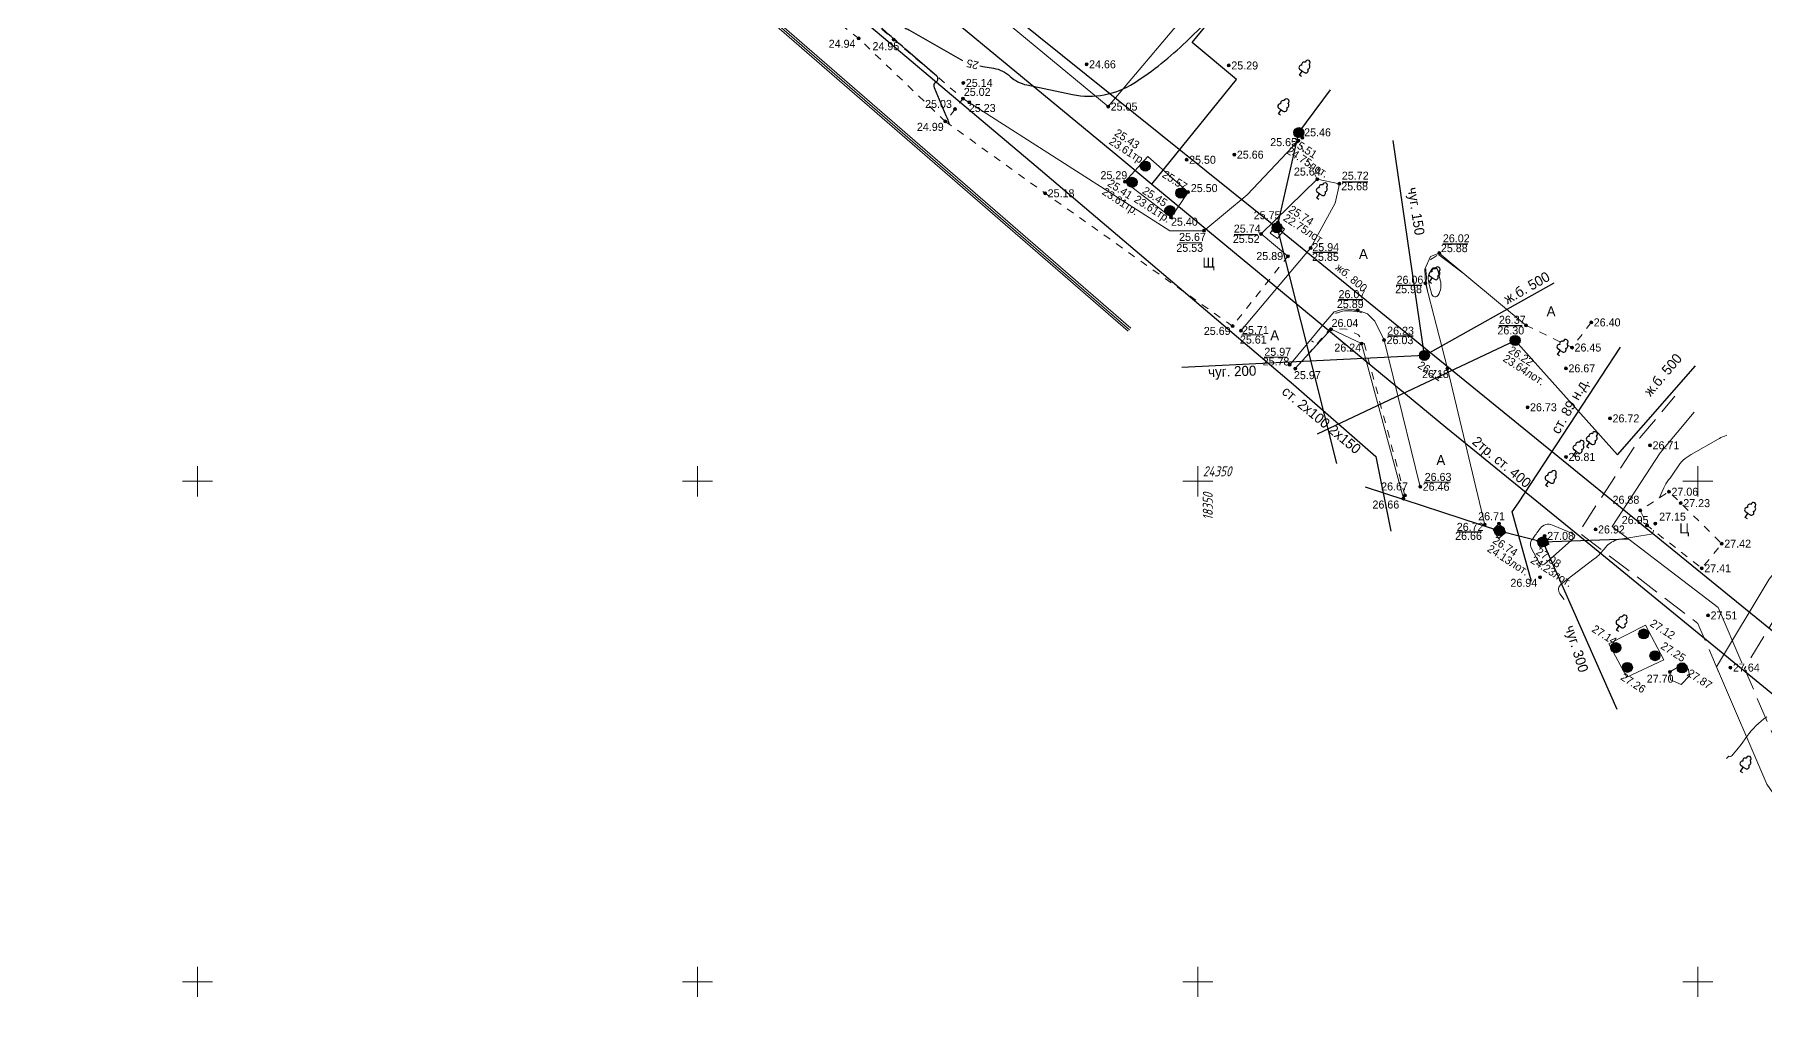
# Model space of a CAD drawing. Header units: metres. Extents: x 17798 to 18902, y 24284 to 24836.
# Drawn here: x 18233.7 to 18406.7, y 24297 to 24394.6 of the extents above; entities that cross this region are included whole.
import ezdxf

# ---------------------------------------------------------------- set-up
doc = ezdxf.new("R2010")
doc.units = ezdxf.units.M
doc.linetypes.add('g5_01_5x1_5', pattern=[3, 1.5, -1.5])
doc.linetypes.add('g5_05x2', pattern=[7, 5, -2])
for name, color, linetype in [('02_Сетка', 7, 'Continuous'), ('06_Инженерно-технические сооружения', 7, 'Continuous'), ('10_Границы покрытий и угодий', 7, 'Continuous'), ('13_Растительность', 7, 'Continuous'), ('14_Ограждения', 7, 'Continuous'), ('19_Горизонтали', 7, 'Continuous'), ('30_Канализация', 7, 'Continuous'), ('32_Теплосеть', 7, 'Continuous'), ('33_Газопровод', 7, 'Continuous'), ('44_Крышки колодцев', 7, 'Continuous'), ('45_Номера колодцев', 7, 'Continuous'), ('61_Отметки высоты поверхности', 7, 'Continuous')]:
    doc.layers.add(name, color=color, linetype=linetype)
doc.styles.add('LIKE11', font='bm431.shx')
doc.styles.add('LIKE17', font='d431.shx')
doc.styles.add('LIKE32', font='peteri.shx')
doc.styles.add('LIKE36', font='pragmai.shx')
doc.styles.add('Line_GUGK', font='bm431.ttf', dxfattribs={"height": 1})
doc.styles.get("Standard").update_dxf_attribs({"font": 'SPDS.shx', "oblique": 15, "height": 2})
doc.linetypes.add('g5_121_t', pattern='A,8,-0.6,["Т",Line_GUGK,S=2,R=0,X=0,Y=-1],-2.5,24', length=35.1)
doc.linetypes.add('g5_122_g', pattern='A,2,-2,3,-0.6,["Г",Line_GUGK,S=2,R=0,X=0,Y=-1],-2.8,3,-2,8,-2,8,-2,6', length=41.4)
doc.linetypes.add('g5_122_k', pattern='A,2,-2,3,-0.6,["К",Line_GUGK,S=2,R=0,X=0,Y=-1],-3,3,-2,8,-2,8,-2,6', length=41.6)
doc.linetypes.add('g5_122_kl', pattern='A,2,-2,3,-0.6,["Кл",Line_GUGK,S=2,R=0,X=0,Y=-1],-5,3,-2,8,-2,8,-2,6', length=43.6)
doc.linetypes.add('g5_122_t', pattern='A,2,-2,3,-0.6,["Т",Line_GUGK,S=2,R=0,X=0,Y=-1],-2.8,3,-2,8,-2,8,-2,6', length=41.4)
doc.linetypes.add('g5_472', pattern='A,0,-8,[25,GUGK_2005.shx,S=0.8,R=0,X=0,Y=-0.4],0', length=8)
doc.linetypes.add('g5_474_1a', pattern='A,2,-0.5,[28,GUGK_2005.shx,S=2,R=0,X=0,Y=0],-0.5,2', length=5)
doc.linetypes.add('g5_476_2c', pattern='A,5.5,-0.5,[32,GUGK_2005.shx,S=2,R=0,X=0,Y=0],-0.5,5.5', length=12)

# ---------------------------------------------------------------- blocks, each defined once
blk = doc.blocks.new('g5_117t')
h = blk.add_hatch(color=255)
h.paths.add_polyline_path([(-0.08, -0.08), (-0.92, -0.08, 0.367426), (-0.08, -0.92)])
h.paths.add_polyline_path([(0.07, -0.92, 0.367426), (0.92, -0.08), (0.07, -0.08)])
h.paths.add_polyline_path([(0.92, 0.07, 0.921954), (-0.92, 0.07)])
at = {"color": 0, "flags": 128}
for points in [[(-1, 0), (1, 0)], [(0, -1), (0, 0)]]:
    blk.add_lwpolyline(points, dxfattribs=at)
at = {"color": 0}
blk.add_circle((0, 0), 1, dxfattribs=at)
at = {"style": 'LIKE11', "flags": 8}
for tag, p in [('Номер', (0, 1.7)), ('Отметка кольца люка', (0, -2.8)), ('Отметка земли (возле него)', (0, -4.8)), ('Верх прокладки', (0, -6.8)), ('Низ прокладки', (0, -8.8))]:
    blk.add_attdef(tag, p, '', height=1.6, dxfattribs=at)
blk = doc.blocks.new('g5_117kb')
h = blk.add_hatch(color=255)
h.paths.add_polyline_path([(0.07, 0.07), (0.92, 0.07, 0.367426), (0.07, 0.92)])
h.paths.add_polyline_path([(-0.08, 0.92, 0.367426), (-0.92, 0.07), (-0.08, 0.07)])
h.paths.add_polyline_path([(-0.08, -0.08), (-0.92, -0.08, 0.367426), (-0.08, -0.92)])
h.paths.add_polyline_path([(0.07, -0.92, 0.367426), (0.92, -0.08), (0.07, -0.08)])
at = {"color": 0, "flags": 128}
for points in [[(-1, 0), (1, 0)], [(0, 1), (0, -1)]]:
    blk.add_lwpolyline(points, dxfattribs=at)
at = {"color": 0}
blk.add_circle((0, 0), 1, dxfattribs=at)
at = {"style": 'LIKE11', "flags": 8}
for tag, p in [('Номер', (0, 1.7)), ('Отметка кольца люка', (0, -2.8)), ('Отметка земли (возле него)', (0, -4.8)), ('Верх прокладки', (0, -6.8)), ('Низ прокладки', (0, -8.8))]:
    blk.add_attdef(tag, p, '', height=1.6, dxfattribs=at)
blk = doc.blocks.new('g5_388_1')
at = {"color": 0, "flags": 128}
blk.add_lwpolyline([(0, 0.99), (0.51, 0.99, 0.798042), (0.73, 1.95, 0.636328), (0.46, 2.81, 0.533064), (0, 3.5, 0.533064), (-0.46, 2.81, 0.636328), (-0.73, 1.95, 0.798042), (-0.51, 0.99)], format="xyb", dxfattribs=at)
for points in [[(0, 0.99), (-0.51, 0.99)], [(0.5, 0), (0, 0), (0, 0.99)]]:
    blk.add_lwpolyline(points, dxfattribs=at)
at = {"style": 'LIKE11', "flags": 8}
for tag, p in [('Описание', (-14.19, 0.84)), ('Метрические данные', (1.49, 0.46))]:
    blk.add_attdef(tag, p, '', height=2, dxfattribs=at)
blk = doc.blocks.new('g5_117')
h = blk.add_hatch(color=255)
h.paths.add_polyline_path([(-0.6, 0.7), (0.7, -0.6, 0.177899), (0.93, 0, 0.639215)])
h.paths.add_polyline_path([(-0.7, 0.6, 0.177899), (-0.93, 0, 0.639215), (0.6, -0.7)])
at = {"color": 0, "flags": 128}
blk.add_lwpolyline([(0.71, -0.71), (-0.71, 0.71)], dxfattribs=at)
at = {"color": 0}
blk.add_circle((0, 0), 1, dxfattribs=at)
at = {"style": 'LIKE11', "flags": 8}
for tag, p, height in [('Номер', (0, 1.7), 1.6), ('Текст', (1.78, -0.8), 2), ('Отметка кольца люка', (0, -2.8), 1.6), ('Отметка земли (возле него)', (0, -4.8), 1.6), ('Верх прокладки', (0, -6.8), 1.6), ('Низ прокладки', (0, -8.8), 1.6)]:
    blk.add_attdef(tag, p, '', height=height, dxfattribs=at)
blk = doc.blocks.new('g5_117d')
h = blk.add_hatch(color=255)
h.paths.add_polyline_path([(0.32, 0.47), (0.32, 0.87, 0.18146), (-0.33, 0.87), (-0.33, 0.47)])
h.paths.add_polyline_path([(-0.79, 0.47), (-0.48, 0.47), (-0.48, 0.79, 0.123687)])
h.paths.add_polyline_path([(0.47, 0.47), (0.79, 0.47, 0.123687), (0.47, 0.79)])
h.paths.add_polyline_path([(0.47, -0.33), (0.87, -0.33, 0.089995), (0.93, 0, 0.089995), (0.87, 0.32), (0.47, 0.32)])
h.paths.add_polyline_path([(0.32, 0.32), (-0.33, 0.32), (-0.33, -0.33), (0.32, -0.33)])
h.paths.add_polyline_path([(-0.48, 0.32), (-0.87, 0.32, 0.089995), (-0.93, 0, 0.089995), (-0.87, -0.33), (-0.48, -0.33)])
h.paths.add_polyline_path([(-0.48, -0.79), (-0.48, -0.48), (-0.79, -0.48, 0.123687)])
h.paths.add_polyline_path([(-0.33, -0.48), (-0.33, -0.87, 0.18146), (0.32, -0.87), (0.32, -0.48)])
h.paths.add_polyline_path([(0.79, -0.48), (0.47, -0.48), (0.47, -0.79, 0.123687)])
at = {"color": 0, "flags": 128}
for points in [[(-0.92, 0.4), (0.92, 0.4)], [(-0.4, 0.92), (-0.4, -0.92)], [(0.4, 0.92), (0.4, -0.92)], [(-0.92, -0.4), (0.92, -0.4)]]:
    blk.add_lwpolyline(points, dxfattribs=at)
at = {"color": 0}
blk.add_circle((0, 0), 1, dxfattribs=at)
at = {"style": 'LIKE11', "flags": 8}
for tag, p in [('Номер', (0, 1.7)), ('Отметка кольца люка', (0, -2.8)), ('Отметка земли (возле него)', (0, -4.8)), ('Верх прокладки', (0, -6.8)), ('Низ прокладки', (0, -8.8))]:
    blk.add_attdef(tag, p, '', height=1.6, dxfattribs=at)
blk = doc.blocks.new('g5_012')
at = {"color": 92, "linetype": 'ByBlock', "lineweight": -2}
for p, q in [((-3, 0), (3, 0)), ((0, -3), (0, 3))]:
    blk.add_line(p, q, dxfattribs=at)
blk = doc.blocks.new('g5_330')
at = {"linetype": 'ByBlock', "lineweight": -2}
blk.add_hatch(color=0, dxfattribs=at).paths.add_polyline_path([(-0.3, 0, 1), (0.3, 0, 1)])
at = {"color": 0, "linetype": 'ByBlock', "lineweight": -2}
blk.add_circle((0, 0), 0.3, dxfattribs=at)
at = {"color": 0, "linetype": 'ByBlock', "lineweight": 15, "flags": 12}
for tag, p in [('number', (-7.62, -0.8)), ('z', (0.5, -0.8))]:
    blk.add_attdef(tag, p, '', height=1.6, dxfattribs=at)

msp = doc.modelspace()

# ---------------------------------------------------------------- linework, layer by layer
at = {"layer": '06_Инженерно-технические сооружения', "color": 7, "linetype": 'Continuous', "lineweight": 20, "ltscale": 0.5, "flags": 128}
for points in [[(18347.32, 24376.38), (18342.71, 24379.94), (18345.02, 24382.46), (18349.03, 24378.9), (18347.32, 24376.38)], [(18357.24, 24374.79), (18358.01, 24375.87), (18358.67, 24375.18), (18357.95, 24374.25), (18357.24, 24374.79)], [(18380.79, 24344.88), (18380.11, 24345.78), (18379.53, 24345.2), (18380.06, 24344.29), (18380.79, 24344.88)], [(18383.86, 24344.1), (18384.68, 24344.55), (18385.12, 24343.73), (18384.23, 24343.35), (18383.86, 24344.1)], [(18391.1, 24333.76), (18394.74, 24335.63), (18396.6, 24332.15), (18392.9, 24330.43), (18391.1, 24333.76)], [(18397.26, 24330.16), (18397.19, 24330.95), (18398.45, 24331.7), (18399.06, 24331.2), (18399.16, 24330.55), (18398.32, 24329.71), (18397.26, 24330.16)]]:
    msp.add_lwpolyline(points, dxfattribs=at)
at = {"layer": '10_Границы покрытий и угодий', "color": 7, "linetype": 'Continuous', "lineweight": 20, "ltscale": 0.5, "flags": 128}
for points in [[(18326.52, 24388.25), (18347.19, 24375.02), (18350.61, 24375.04), (18354.94, 24378.63), (18360.06, 24384.05)], [(18361.94, 24380.18), (18364.15, 24379.73), (18363.73, 24377.78), (18361.28, 24373.3), (18354.31, 24365.04)], [(18361.94, 24380.18), (18356.33, 24374.72), (18359.01, 24372.49)], [(18378.69, 24345.67), (18374.96, 24361.29), (18372.76, 24369.8), (18372.69, 24371.21), (18373.26, 24372.45), (18374.14, 24372.8), (18382.82, 24365.58)], [(18359.19, 24361.65), (18362.58, 24365.71), (18363.64, 24366.92), (18364.65, 24367.24), (18365.97, 24367.1), (18366.97, 24366.74), (18367.7, 24366), (18368.62, 24364.11), (18372.23, 24349.46)], [(18404.4, 24331.88), (18402.03, 24337.4), (18391.43, 24345.48), (18396.21, 24352.85), (18399.62, 24356.91)], [(18412.88, 24347.36), (18407.12, 24340.21), (18401.85, 24331.48), (18406.88, 24319.74), (18412.96, 24311.06), (18431.57, 24302.49), (18437.24, 24305.41), (18442.15, 24310.97), (18445, 24315.56), (18446.52, 24319.33)]]:
    msp.add_lwpolyline(points, dxfattribs=at)
at = {"layer": '10_Границы покрытий и угодий', "color": 7, "linetype": 'g5_01_5x1_5', "lineweight": 20, "ltscale": 0.5, "flags": 128}
for points in [[(18324.76, 24385.96), (18334.74, 24378.78), (18353.47, 24365.51), (18359.01, 24372.49)], [(18361.94, 24380.18), (18360.06, 24384.05)], [(18370.7, 24348.59), (18366.61, 24363.85), (18366.06, 24364.64), (18364.88, 24365.19), (18363.31, 24365.33), (18359.74, 24361.27)], [(18382.82, 24365.58), (18387.41, 24363.37), (18389.33, 24365.88)], [(18394.23, 24347.1), (18394.91, 24345.6), (18400.38, 24341.31), (18402.38, 24343.77), (18398.28, 24347.82), (18397.1, 24348.96), (18394.23, 24347.1)]]:
    msp.add_lwpolyline(points, dxfattribs=at)
at = {"layer": '10_Границы покрытий и угодий', "color": 7, "linetype": 'g5_05x2', "lineweight": 20, "ltscale": 0.5, "flags": 128}
for points in [[(18402.1, 24330.89), (18399.99, 24335.81), (18388.08, 24344.89), (18394.2, 24354.34), (18397.7, 24358.52)], [(18414.82, 24345.79), (18409.17, 24338.77), (18404.65, 24331.29), (18409.08, 24320.96), (18414.62, 24313.05), (18431.51, 24305.27), (18435.68, 24307.42), (18440.14, 24312.47), (18442.76, 24316.7), (18444.21, 24320.26)]]:
    msp.add_lwpolyline(points, dxfattribs=at)
at = {"layer": '14_Ограждения', "color": 7, "linetype": 'g5_476_2c', "lineweight": 20, "ltscale": 0.5, "flags": 128}
msp.add_lwpolyline([(18359.74, 24361.27), (18363.32, 24365.2), (18366.37, 24363.77), (18370.56, 24348.28)], dxfattribs=at)
at = {"layer": '19_Горизонтали', "color": 42, "linetype": 'Continuous', "lineweight": 30, "ltscale": 0.5, "elevation": 25, "flags": 128}
for points in [[(18325.19, 24385.65), (18325.09, 24385.95, 0.016655), (18324.86, 24386.53), (18323.67, 24389.32, -0.373544), (18323.87, 24389.95), (18323.87, 24389.95, 0.508844), (18323.92, 24390.47), (18320.78, 24393.19, -0.003524), (18318.49, 24395.2), (18318.09, 24395.56, -0.075671), (18316.84, 24397.07), (18316.65, 24397.38, -0.087863), (18316.21, 24398.54), (18316.19, 24398.63, 0.05191), (18315.88, 24399.66), (18315.88, 24399.66, -0.82746), (18316.05, 24399.78), (18317.45, 24398.34, 0.018388), (18319.65, 24396.25), (18320.7, 24395.33, 0.094824), (18320.89, 24395.21), (18320.89, 24395.21, -0.042856), (18321.11, 24395.11), (18326.48, 24392.06)], [(18328.21, 24391.51, 0.005629), (18328.52, 24391.45), (18329.57, 24391.28, -0.145001), (18331.24, 24390.46), (18331.24, 24390.46, 0.13461), (18332.91, 24389.61), (18337.47, 24388.66, 0.195998), (18343.61, 24389.79), (18343.66, 24389.82, 0.051041), (18348.83, 24393.93), (18350.73, 24395.78, -0.097929), (18351.84, 24396.5), (18352.46, 24396.75)]]:
    msp.add_lwpolyline(points, format="xyb", dxfattribs=at)
at = {"layer": '19_Горизонтали', "color": 42, "linetype": 'Continuous', "lineweight": 20, "ltscale": 0.5, "flags": 128}
for points, elevation in [([(18373.91, 24372.58), (18373.49, 24372.31, 0.032398), (18373.34, 24372.19), (18373.27, 24372.13)], 26), ([(18372.95, 24369.07), (18372.86, 24369.54, -0.072414), (18372.84, 24370.08), (18372.84, 24370.08, 0.048972), (18372.84, 24370.62), (18372.78, 24371.24)], 26), ([(18366.39, 24366.85), (18366.13, 24366.93, 0.053611), (18365.71, 24367), (18365.71, 24367, 0.004771), (18365.29, 24367.03), (18365.07, 24367.04, 0.083565), (18364.28, 24366.95), (18363.96, 24366.85, 0.01447), (18363.83, 24366.81), (18363.77, 24366.79), (18363.77, 24366.79)], 26), ([(18396.11, 24348.32), (18396.58, 24349.35, -0.06876), (18397.07, 24350.14), (18397.07, 24350.14, 0.033561), (18397.63, 24350.9), (18397.91, 24351.35, -0.123405), (18399.32, 24352.69), (18402.02, 24354.22, -0.036489), (18402.59, 24354.49), (18402.89, 24354.61)], 27), ([(18386.61, 24338.19), (18386.2, 24338.76, -0.405823), (18386.35, 24339.75), (18389.62, 24342.24, 0.068022), (18390.76, 24343.39), (18390.76, 24343.39, -0.191136), (18392.07, 24344.18), (18395.31, 24344.72, 0.33065), (18395.52, 24344.93), (18395.54, 24345.11)], 27), ([(18406.89, 24326.46, 0.090112), (18404.87, 24324.5), (18404.31, 24323.72, -0.021704), (18403.72, 24322.98), (18403.49, 24322.7, -0.04092), (18403.33, 24322.55), (18403.33, 24322.54, -0.286524), (18403.17, 24322.52), (18403.17, 24322.52, 0.33361), (18403.02, 24322.48), (18402.86, 24322.3)], 28)]:
    msp.add_lwpolyline(points, format="xyb", dxfattribs=dict(at, elevation=elevation))
at = {"layer": '19_Горизонтали', "color": 42, "linetype": 'Continuous', "lineweight": 20, "ltscale": 0.5, "elevation": 26, "flags": 128}
for points in [[(18374.08, 24372.64), (18376.66, 24370.7)], [(18361.56, 24363.91), (18361.38, 24364.03)]]:
    msp.add_lwpolyline(points, dxfattribs=at)
at = {"layer": '19_Горизонтали', "color": 42, "linetype": 'Continuous', "lineweight": 20, "ltscale": 0.5, "flags": 128}
for points, elevation in [([(18373.2, 24370.88, 0.166588), (18373.04, 24370.22), (18373.04, 24370.22, 0.046834), (18373.17, 24369.52), (18373.41, 24368.67, 0.663975), (18374.04, 24368.6), (18374.04, 24368.6, 0.193477), (18374.24, 24370.09), (18373.98, 24371.11, 0.657559), (18373.4, 24371.2)], 26), ([(18383.49, 24344.26, -0.090931), (18383.39, 24344.16), (18383.39, 24344.16, 0.184593), (18383.32, 24344.06), (18383.27, 24343.85, 0.182593), (18383.34, 24343.34), (18384.14, 24341.85, 0.207871), (18384.38, 24341.66), (18384.38, 24341.66, 0.252696), (18384.66, 24341.73), (18387.61, 24344.37, 0.52435), (18387.56, 24344.73), (18387.56, 24344.73, 0.021343), (18386.99, 24345), (18385.46, 24345.63, 0.344789), (18384.22, 24345.29), (18383.89, 24344.84, 0.009569), (18383.59, 24344.42)], 27)]:
    msp.add_lwpolyline(points, format="xyb", close=True, dxfattribs=dict(at, elevation=elevation))
at = {"layer": '30_Канализация', "color": 42, "linetype": 'g5_122_kl', "lineweight": 30, "ltscale": 0.5, "flags": 128}
for points in [[(18357.92, 24375.33), (18360.09, 24384.84), (18363.26, 24389.12)], [(18357.92, 24375.33), (18363.86, 24351.78)]]:
    msp.add_lwpolyline(points, dxfattribs=at)
at = {"layer": '30_Канализация', "color": 12, "linetype": 'g5_122_k', "lineweight": 30, "ltscale": 0.5, "flags": 128}
for points in [[(18372.65, 24362.58), (18369.54, 24384.04)], [(18372.65, 24362.58), (18385.63, 24369.84)], [(18361.97, 24354.76), (18381.72, 24364.08), (18391.96, 24352.65), (18399.76, 24361.55)], [(18372.65, 24362.58), (18348.39, 24361.39)], [(18366.72, 24349.44), (18380.15, 24345.07), (18384.49, 24343.94), (18393.05, 24344.26)], [(18384.49, 24343.94), (18391.89, 24327.23)]]:
    msp.add_lwpolyline(points, dxfattribs=at)
at = {"layer": '32_Теплосеть', "color": 5, "linetype": 'g5_121_t', "lineweight": 30, "ltscale": 0.5, "flags": 128}
msp.add_lwpolyline([(18345.42, 24379.69), (18353.86, 24390.15), (18349.43, 24393.85), (18353.81, 24399.18)], dxfattribs=at)
at = {"layer": '33_Газопровод', "color": 132, "linetype": 'g5_122_g', "lineweight": 30, "ltscale": 0.5, "flags": 128}
msp.add_lwpolyline([(18383.35, 24339.99), (18381.43, 24346.94), (18382.05, 24347.84), (18392.24, 24363.39)], dxfattribs=at)
at = {"layer": '61_Отметки высоты поверхности', "flags": 128}
for points in [[(18364.42, 24379.92), (18367.01, 24379.94)], [(18348.17, 24373.85), (18350.41, 24373.84)], [(18353.62, 24374.66), (18355.96, 24374.67)], [(18374.48, 24373.73), (18377, 24373.72)], [(18361.5, 24372.89), (18363.97, 24372.89)], [(18369.84, 24369.6), (18372.4, 24369.6)], [(18364.05, 24368.17), (18366.5, 24368.17)], [(18380.1, 24365.57), (18382.44, 24365.56)], [(18354.39, 24364.65), (18356.51, 24364.66)], [(18368.98, 24364.55), (18371.54, 24364.55)], [(18356.62, 24362.42), (18358.94, 24362.43)], [(18372.65, 24349.94), (18375.23, 24349.93)], [(18375.94, 24344.94), (18378.36, 24344.95)]]:
    msp.add_lwpolyline(points, dxfattribs=at)

# ---------------------------------------------------------------- block references
at = {"layer": '02_Сетка', "color": 92, "linetype": 'Continuous', "lineweight": 15, "ltscale": 0.5, "xscale": 0.5, "yscale": 0.5}
for p in [(18250, 24350), (18300, 24350), (18350, 24350), (18400, 24350), (18250, 24300), (18300, 24300), (18350, 24300), (18400, 24300)]:
    msp.add_blockref('g5_012', p, dxfattribs=at)
at = {"layer": '13_Растительность', "color": 92, "linetype": 'Continuous', "lineweight": 20, "xscale": 0.5, "yscale": 0.5, "zscale": 0.5, "rotation": 327.2608096277772}
for p in [(18360.17, 24390.57, 25.5), (18358.06, 24386.71, 25.94), (18361.9, 24378.31, 25.84), (18373.17, 24369.91, 25.94), (18385.96, 24362.67, 26.47), (18388.89, 24353.45, 26.8), (18387.56, 24352.58, 26.82), (18384.78, 24349.57, 26.79), (18404.73, 24346.38, 27.42), (18391.87, 24335.13, 27.24), (18404.26, 24321.02, 28.1)]:
    msp.add_blockref('g5_388_1', p, dxfattribs=at)
at = {"layer": '44_Крышки колодцев', "color": 7, "linetype": 'Continuous', "lineweight": 20, "xscale": 0.5, "yscale": 0.5, "zscale": 0.5, "rotation": 327.2608096277772}
for name, p in [('g5_117d', (18360.09, 24384.84, 25.51)), ('g5_117t', (18344.75, 24381.5, 25.43)), ('g5_117t', (18343.43, 24379.88, 25.41)), ('g5_117t', (18348.3, 24378.8, 25.57)), ('g5_117t', (18347.21, 24377.05, 25.45)), ('g5_117d', (18357.92, 24375.33, 25.74)), ('g5_117kb', (18372.65, 24362.58, 26.11)), ('g5_117kb', (18381.72, 24364.08, 26.22)), ('g5_117kb', (18380.15, 24345.07, 26.74)), ('g5_117kb', (18384.49, 24343.94, 27.08)), ('g5_117t', (18394.57, 24334.75, 27.12)), ('g5_117t', (18391.78, 24333.38, 27.14)), ('g5_117t', (18392.94, 24331.41, 27.26)), ('g5_117t', (18395.7, 24332.58, 27.25)), ('g5_117', (18398.41, 24331.36, 27.87))]:
    msp.add_blockref(name, p, dxfattribs=at)
at = {"layer": '61_Отметки высоты поверхности', "color": 7, "linetype": 'Continuous', "lineweight": 20, "xscale": 0.5, "yscale": 0.5, "zscale": 0.5}
for p in [(18316.1, 24394.25, 24.94), (18319.6, 24394.14, 24.95), (18338.88, 24391.67, 24.66), (18353.1, 24391.55, 25.29), (18326.56, 24389.81, 25.14), (18325.74, 24387.19, 25.03), (18326.52, 24388.25, 25.02), (18327.15, 24387.87, 25.23), (18341.04, 24387.44, 25.05), (18324.76, 24385.96, 24.99), (18360.06, 24384.05, 25.65), (18360.46, 24384.33, 25.46), (18348.88, 24382.13, 25.5), (18353.65, 24382.64, 25.66), (18334.74, 24378.78, 25.18), (18342.71, 24379.94, 25.29), (18349.03, 24378.9, 25.5), (18361.94, 24380.18, 25.61), (18364.15, 24379.73, 25.68), (18347.32, 24376.38, 25.4), (18358.01, 24375.87, 25.75), (18350.61, 24375.04, 25.53), (18356.33, 24374.72, 25.52), (18359.01, 24372.49, 25.89), (18361.28, 24373.3, 25.85), (18374.14, 24372.8, 25.88), (18372.76, 24369.8, 25.98), (18365.97, 24367.1, 25.89), (18353.47, 24365.51, 25.69), (18354.31, 24365.04, 25.61), (18363.32, 24365.2, 26.04), (18382.82, 24365.58, 26.3), (18389.33, 24365.88, 26.4), (18366.37, 24363.77, 26.23), (18368.62, 24364.11, 26.03), (18387.41, 24363.37, 26.45), (18359.19, 24361.65, 25.78), (18359.74, 24361.27, 25.97), (18374.96, 24361.29, 26.18), (18386.8, 24361.29, 26.67), (18382.96, 24357.4, 26.73), (18391.21, 24356.29, 26.72), (18395.21, 24353.6, 26.71), (18386.81, 24352.44, 26.81), (18372.23, 24349.46, 26.46), (18370.56, 24348.28, 26.66), (18370.7, 24348.59, 26.67), (18397.1, 24348.96, 27.06), (18398.28, 24347.82, 27.23), (18378.69, 24345.67, 26.66), (18380.11, 24345.78, 26.71), (18394.23, 24347.1, 26.88), (18395.73, 24345.78, 27.15), (18384.68, 24344.55, 27.08), (18389.76, 24345.19, 26.92), (18394.91, 24345.6, 26.95), (18402.38, 24343.77, 27.41), (18400.38, 24341.31, 27.41), (18384.21, 24340.42, 26.94), (18401.01, 24336.6, 27.51), (18397.19, 24330.95, 27.7), (18403.25, 24331.39, 27.64)]:
    msp.add_blockref('g5_330', p, dxfattribs=at)

# ---------------------------------------------------------------- texts
at = {"layer": '02_Сетка', "color": 3, "linetype": 'Continuous', "lineweight": 15, "oblique": 15}
msp.add_text('24350', height=1, dxfattribs=at).set_placement((18350.5, 24350.5))
msp.add_text('18350', height=1, rotation=90, dxfattribs=at).set_placement((18351.5, 24346.13))
at = {"layer": '10_Границы покрытий и угодий', "color": 7, "linetype": 'Continuous', "lineweight": 15, "style": 'LIKE11'}
for s, p in [('Щ', (18350.46, 24371.36)), ('А', (18366.11, 24372.22)), ('А', (18384.87, 24366.49)), ('А', (18357.24, 24364.09)), ('А', (18373.85, 24351.62)), ('Ц', (18398.13, 24344.79))]:
    msp.add_text(s, height=1, dxfattribs=at).set_placement(p)
at = {"layer": '30_Канализация', "color": 12, "linetype": 'Continuous', "lineweight": 15, "style": 'LIKE32'}
for s, rotation, p in [('чуг. 150', 278.8099, (18370.97, 24379.3)), ('ж.б. 500', 29.5949, (18380.95, 24367.67)), ('чуг. 200', 1.7678, (18351.04, 24360.42)), ('ж.б. 500', 49.7583, (18395.25, 24358.41)), ('чуг. 300', 287.155, (18386.7, 24335.43))]:
    msp.add_text(s, height=1, rotation=rotation, dxfattribs=at).set_placement(p)
at = {"layer": '30_Канализация', "color": 42, "linetype": 'Continuous', "lineweight": 20, "style": 'LIKE11'}
msp.add_text('жб. 800', height=0.8, rotation=319.949, dxfattribs=at).set_placement((18363.68, 24371.24, 12.16))
at = {"layer": '32_Теплосеть', "color": 5, "linetype": 'Continuous', "lineweight": 15, "style": 'LIKE32'}
for s, rotation, p in [('ст. 2х100 2х150', 320.5048, (18358.31, 24358.82)), ('2тр. ст. 400', 320.1881, (18377.34, 24353.82))]:
    msp.add_text(s, height=1, rotation=rotation, dxfattribs=at).set_placement(p)
at = {"layer": '33_Газопровод', "color": 132, "linetype": 'Continuous', "lineweight": 15, "style": 'LIKE32'}
msp.add_text('ст. 89 н.д.', height=1, rotation=60.2956, dxfattribs=at).set_placement((18386.11, 24354.64))
at = {"layer": '45_Номера колодцев', "color": 7, "linetype": 'Continuous', "lineweight": 15, "ltscale": 0.5, "style": 'LIKE17'}
for s, p in [('23.61тр.', (18341.05, 24383.77)), ('25.43', (18341.59, 24384.61)), ('25.51', (18359.34, 24383.66)), ('24.75лот.', (18358.8, 24382.82)), ('25.57', (18346.36, 24380.46)), ('23.61тр.', (18340.35, 24378.74)), ('25.41', (18340.89, 24379.58)), ('25.45', (18344.37, 24378.83)), ('23.61тр.', (18343.55, 24377.98)), ('25.74', (18359, 24376.96)), ('22.75лот.', (18358.46, 24376.12)), ('26.22', (18380.97, 24362.91)), ('26.11', (18371.9, 24361.4)), ('23.64лот.', (18380.43, 24362.07)), ('26.74', (18379.39, 24343.9)), ('24.13лот.', (18378.85, 24343.06)), ('24.23лот.', (18383.19, 24341.92)), ('27.08', (18383.73, 24342.76)), ('27.14', (18389.31, 24335.04)), ('27.12', (18395.12, 24335.61)), ('27.25', (18396.19, 24333.35)), ('27.26', (18392.19, 24330.24)), ('27.87', (18398.83, 24330.63))]:
    msp.add_text(s, height=0.8, rotation=327.2608, dxfattribs=at).set_placement(p)
at = {"layer": '61_Отметки высоты поверхности', "color": 7, "linetype": 'Continuous', "lineweight": 15, "ltscale": 0.5, "style": 'LIKE17'}
for s, p in [('24.94', (18313.1, 24393.32)), ('24.95', (18317.48, 24393.08)), ('24.66', (18339.13, 24391.27)), ('25.29', (18353.35, 24391.15)), ('25.02', (18326.61, 24388.51)), ('25.03', (18322.74, 24387.31)), ('25.23', (18327.11, 24386.9)), ('25.05', (18341.29, 24387.04)), ('24.99', (18321.92, 24385.02)), ('25.65', (18357.24, 24383.49)), ('25.46', (18360.63, 24384.47)), ('25.50', (18349.13, 24381.73)), ('25.66', (18353.9, 24382.24)), ('25.29', (18340.27, 24380.19)), ('25.64', (18359.61, 24380.55)), ('25.72', (18364.4, 24380.14)), ('25.18', (18334.99, 24378.38)), ('25.50', (18349.3, 24378.9)), ('25.68', (18364.34, 24379.08)), ('25.75', (18355.59, 24376.19)), ('25.40', (18347.32, 24375.54)), ('25.74', (18353.6, 24374.85)), ('25.53', (18347.85, 24372.93)), ('25.67', (18348.13, 24374.02)), ('25.52', (18353.5, 24373.82)), ('25.94', (18361.45, 24373)), ('25.88', (18374.3, 24372.9)), ('26.02', (18374.5, 24373.88)), ('25.89', (18355.85, 24372.11)), ('25.85', (18361.42, 24372.03)), ('26.06', (18369.87, 24369.74)), ('26.07', (18364.07, 24368.3)), ('25.98', (18369.73, 24368.8)), ('25.89', (18363.9, 24367.32)), ('25.69', (18350.6, 24364.63)), ('25.71', (18354.42, 24364.72)), ('26.04', (18363.37, 24365.42)), ('26.23', (18368.93, 24364.65)), ('26.30', (18379.95, 24364.68)), ('26.37', (18380.1, 24365.74)), ('26.40', (18389.58, 24365.48)), ('25.61', (18354.21, 24363.76)), ('25.97', (18356.65, 24362.54)), ('26.24', (18363.65, 24362.96)), ('26.03', (18368.87, 24363.71)), ('26.45', (18387.66, 24362.97)), ('25.78', (18356.48, 24361.58)), ('26.67', (18387.05, 24360.89)), ('25.97', (18359.61, 24360.21)), ('26.18', (18372.42, 24360.32)), ('26.73', (18383.21, 24357)), ('26.72', (18391.46, 24355.89)), ('26.81', (18387.06, 24352.04)), ('26.71', (18395.46, 24353.2)), ('26.67', (18368.33, 24349.09)), ('26.46', (18372.48, 24349.06)), ('26.63', (18372.68, 24350.04)), ('27.06', (18397.35, 24348.56)), ('26.66', (18367.46, 24347.28)), ('26.88', (18391.46, 24347.76)), ('27.23', (18398.53, 24347.42)), ('26.72', (18375.89, 24345.05)), ('26.71', (18378.03, 24346.11)), ('26.95', (18392.38, 24345.73)), ('27.15', (18396.12, 24346.07)), ('26.66', (18375.72, 24344.15)), ('27.08', (18384.93, 24344.15)), ('26.92', (18390.01, 24344.79)), ('27.42', (18402.63, 24343.37)), ('27.41', (18400.63, 24340.91)), ('26.94', (18381.25, 24339.46)), ('27.51', (18401.26, 24336.2)), ('27.70', (18394.88, 24329.88)), ('27.64', (18403.5, 24330.99))]:
    msp.add_text(s, height=0.8, dxfattribs=at).set_placement(p)

# ---------------------------------------------------------------- next in the draw order: wipeouts: each hides what was drawn before it
at = {"color": 7, "linetype": 'Continuous', "lineweight": 20}
msp.add_wipeout([(18328.3, 24391.95), (18326.79, 24392.34), (18326.55, 24391.41), (18328.05, 24391.02)], dxfattribs=at).translate(0, 0, 25).dxf.layer = '19_Горизонтали'

# ---------------------------------------------------------------- next in the draw order: linework, layer by layer
at = {"layer": '10_Границы покрытий и угодий', "color": 7, "linetype": 'g5_01_5x1_5', "lineweight": 20, "ltscale": 0.5, "flags": 128}
msp.add_lwpolyline([(18311.63, 24400.37), (18311.94, 24400.73), (18319.6, 24394.14), (18326.52, 24388.25), (18325.74, 24387.19), (18324.76, 24385.96), (18316.1, 24394.25), (18310.29, 24398.88), (18311.63, 24400.37)], dxfattribs=at)
at = {"layer": '14_Ограждения', "color": 7, "linetype": 'g5_474_1a', "lineweight": 20, "ltscale": 0.5, "flags": 128}
msp.add_lwpolyline([(18264.47, 24463.59), (18257.86, 24455.97), (18265.66, 24449.39), (18276.64, 24440.44), (18295.91, 24424.43), (18306.02, 24416.27), (18328.16, 24398.12), (18341.04, 24387.44), (18350.32, 24398.47)], dxfattribs=at)
at = {"layer": '14_Ограждения', "color": 7, "linetype": 'Continuous', "lineweight": 20, "ltscale": 0.5, "flags": 128}
for points in [[(18261.28, 24435.07), (18273.75, 24425.1), (18343.04, 24365)], [(18261.53, 24435.38), (18274.01, 24425.41), (18343.3, 24365.3)]]:
    msp.add_lwpolyline(points, dxfattribs=at)
at = {"layer": '14_Ограждения', "color": 7, "linetype": 'g5_472', "lineweight": 20, "ltscale": 0.5, "flags": 128}
msp.add_lwpolyline([(18261.4, 24435.22), (18273.88, 24425.26), (18343.17, 24365.15)], dxfattribs=at)
at = {"layer": '30_Канализация', "color": 42, "linetype": 'g5_122_kl', "lineweight": 30, "ltscale": 0.5, "flags": 128}
msp.add_lwpolyline([(17981.18, 24764.18), (17973.76, 24619.69), (18068.15, 24564.87), (18224.59, 24482.33), (18357.92, 24375.33), (18432.45, 24314.74), (18453.24, 24297.97), (18504.49, 24313.98), (18591.36, 24418.31), (18643.88, 24411.2), (18665.87, 24407.08), (18685.74, 24402.11)], dxfattribs=at)
at = {"layer": '32_Теплосеть', "color": 5, "linetype": 'g5_121_t', "lineweight": 30, "ltscale": 0.5, "flags": 128}
msp.add_lwpolyline([(18275.33, 24437.65), (18303.31, 24414.46), (18341.99, 24382.51), (18345.42, 24379.69), (18374.81, 24355.4), (18387.83, 24344.83), (18408.4, 24327.99), (18420.93, 24317.91), (18430.91, 24309.67), (18449.31, 24297.04), (18467.7, 24318.12)], dxfattribs=at)
at = {"layer": '32_Теплосеть', "color": 5, "linetype": 'g5_122_t', "lineweight": 30, "ltscale": 0.5, "flags": 128}
msp.add_lwpolyline([(18273.57, 24422.25), (18278.57, 24428.04), (18310.76, 24400.96), (18333.83, 24381.48), (18359.58, 24359.68), (18367.79, 24352.49), (18369.28, 24345.02)], dxfattribs=at)

# ---------------------------------------------------------------- next in the draw order: texts
at = {"layer": '19_Горизонтали', "color": 42, "linetype": 'Continuous', "lineweight": 15, "style": 'LIKE36'}
msp.add_text('25', height=0.8, rotation=165.3795, dxfattribs=at).set_placement((18328.15, 24391.9))
at = {"layer": '61_Отметки высоты поверхности', "color": 7, "linetype": 'Continuous', "lineweight": 15, "ltscale": 0.5, "style": 'LIKE17'}
msp.add_text('25.14', height=0.8, dxfattribs=at).set_placement((18326.81, 24389.41))

doc.saveas('drawing.dxf')
